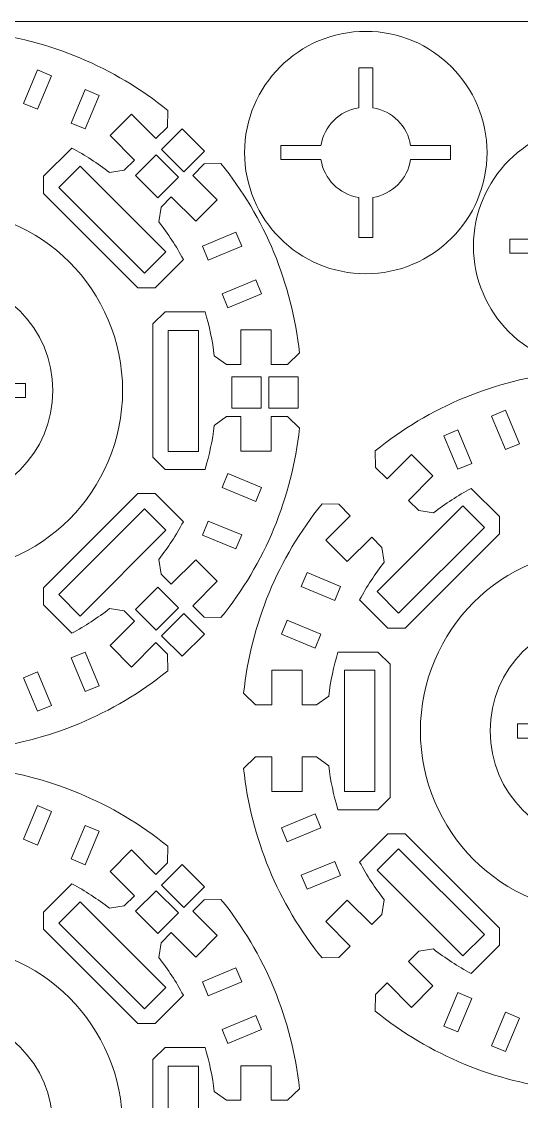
# Model space of a CAD drawing. Header units: centimetres. Extents: x -226 to -75, y 0 to 222.
# Drawn here: x -196.65 to -188.41, y 204.43 to 222.25 of the extents above; entities that cross this region are included whole.
import ezdxf

# ---------------------------------------------------------------- set-up
doc = ezdxf.new("R2010")
doc.units = ezdxf.units.CM
doc.header["$MEASUREMENT"] = 0
doc.layers.add('layer 1', color=7, linetype='Continuous')

msp = doc.modelspace()

# ---------------------------------------------------------------- linework, layer by layer
at = {"layer": 'layer 1', "color": 250, "lineweight": 20}
msp.add_lwpolyline([(-225.83724, 192.24642), (-175.83724, 192.24642), (-175.83724, 222.24642), (-225.83724, 222.24642), (-225.83724, 192.24642)], close=True, dxfattribs=at)
at = {"layer": 'layer 1', "color": 242, "lineweight": 9}
for points in [[(-197.33165, 222.07151), (-196.19994, 221.94592), (-195.1277, 221.49829), (-194.24259, 220.78122)], [(-196.39121, 221.44965), (-196.39121, 221.44965), (-196.62087, 220.89533), (-196.62087, 220.89533)], [(-196.16025, 221.35408), (-196.16025, 221.35408), (-196.39121, 221.44965), (-196.39121, 221.44965)], [(-196.38983, 220.7997), (-196.38983, 220.7997), (-196.16024, 221.35409), (-196.16024, 221.35409)], [(-195.60593, 221.12436), (-195.60593, 221.12436), (-195.83552, 220.57005), (-195.83552, 220.57005)], [(-195.3749, 221.02873), (-195.3749, 221.02873), (-195.60594, 221.12436), (-195.60594, 221.12436)], [(-195.60456, 220.47448), (-195.60456, 220.47448), (-195.3749, 221.02873), (-195.3749, 221.02873)], [(-196.62086, 220.89533), (-196.62086, 220.89533), (-196.38982, 220.7997), (-196.38982, 220.7997)], [(-194.2425, 220.78116), (-194.2425, 220.78116), (-194.24822, 220.50561), (-194.24822, 220.50561)], [(-194.84126, 220.71867), (-194.84126, 220.71867), (-195.19474, 220.36519), (-195.19474, 220.36519)], [(-194.43818, 220.31573), (-194.43818, 220.31573), (-194.84127, 220.71867), (-194.84127, 220.71867)], [(-195.83552, 220.57005), (-195.83552, 220.57005), (-195.60455, 220.47448), (-195.60455, 220.47448)], [(-194.24822, 220.50562), (-194.24822, 220.50562), (-194.43819, 220.31572), (-194.43819, 220.31572)], [(-194.79165, 219.96212), (-194.79165, 219.96212), (-195.19473, 220.36521), (-195.19473, 220.36521)], [(-195.82387, 220.16036), (-195.82387, 220.16036), (-196.29074, 219.69342), (-196.29074, 219.69342)], [(-195.20265, 219.75583), (-195.39943, 219.90802), (-195.6051, 220.04204), (-195.82386, 220.16036)], [(-194.79165, 219.96212), (-194.79165, 219.96212), (-194.95996, 219.79374), (-194.95996, 219.79374)], [(-193.83006, 219.70767), (-193.83006, 219.70767), (-193.64015, 219.89757), (-193.64015, 219.89757)], [(-193.64016, 219.89757), (-193.64016, 219.89757), (-193.3645, 219.90314), (-193.3645, 219.90314)], [(-193.36449, 219.90315), (-192.63999, 219.00878), (-192.19048, 217.92353), (-192.07029, 216.77875)], [(-196.29075, 219.69341), (-196.29075, 219.69341), (-196.29082, 219.41055), (-196.29082, 219.41055)], [(-194.95998, 219.79373), (-194.95998, 219.79373), (-195.20272, 219.75591), (-195.20272, 219.75591)], [(-193.42698, 219.30453), (-193.42698, 219.30453), (-193.83006, 219.70768), (-193.83006, 219.70768)], [(-196.29082, 219.41057), (-196.29082, 219.41057), (-194.73514, 217.85496), (-194.73514, 217.85496)], [(-194.35192, 219.18567), (-194.35192, 219.18567), (-194.18364, 219.35405), (-194.18364, 219.35405)], [(-193.78051, 218.95092), (-193.78051, 218.95092), (-194.18367, 219.35408), (-194.18367, 219.35408)], [(-194.38989, 218.943), (-194.38989, 218.943), (-194.35193, 219.18567), (-194.35193, 219.18567)], [(-193.42698, 219.30453), (-193.42698, 219.30453), (-193.7805, 218.95094), (-193.7805, 218.95094)], [(-193.98543, 218.32192), (-194.10368, 218.54067), (-194.23759, 218.74641), (-194.38989, 218.94305)], [(-193.11706, 218.77081), (-193.11706, 218.77081), (-193.67131, 218.54122), (-193.67131, 218.54122)], [(-193.02128, 218.53985), (-193.02128, 218.53985), (-193.11706, 218.77081), (-193.11706, 218.77081)], [(-193.67131, 218.54123), (-193.67131, 218.54123), (-193.57567, 218.3102), (-193.57567, 218.3102)], [(-193.57567, 218.3102), (-193.57567, 218.3102), (-193.02128, 218.53986), (-193.02128, 218.53986)], [(-194.45238, 217.8549), (-194.45238, 217.8549), (-193.98544, 218.32191), (-193.98544, 218.32191)], [(-192.79177, 217.98547), (-192.79177, 217.98547), (-193.34602, 217.75595), (-193.34602, 217.75595)], [(-192.696, 217.75458), (-192.696, 217.75458), (-192.79178, 217.98547), (-192.79178, 217.98547)], [(-194.73515, 217.85497), (-194.73515, 217.85497), (-194.45237, 217.8549), (-194.45237, 217.8549)], [(-193.34602, 217.75595), (-193.34602, 217.75595), (-193.25038, 217.52492), (-193.25038, 217.52492)], [(-193.25038, 217.52493), (-193.25038, 217.52493), (-192.69599, 217.75459), (-192.69599, 217.75459)], [(-194.28784, 217.45782), (-194.28784, 217.45782), (-194.4878, 217.25786), (-194.4878, 217.25786)], [(-193.62748, 217.45782), (-193.62748, 217.45782), (-194.28785, 217.45782), (-194.28785, 217.45782)], [(-193.47431, 216.73257), (-193.50575, 216.97937), (-193.55644, 217.21957), (-193.62749, 217.45783)], [(-194.4878, 217.25786), (-194.4878, 217.25786), (-194.4878, 215.05792), (-194.4878, 215.05792)], [(-193.03789, 216.5878), (-193.03789, 216.5878), (-193.03782, 217.15788), (-193.03782, 217.15788)], [(-192.53787, 217.15796), (-192.53787, 217.15796), (-193.03783, 217.15789), (-193.03783, 217.15789)], [(-192.5378, 216.58787), (-192.5378, 216.58787), (-192.53787, 217.15795), (-192.53787, 217.15795)], [(-193.27595, 216.5878), (-193.27595, 216.5878), (-193.47431, 216.73258), (-193.47431, 216.73258)], [(-192.07037, 216.77873), (-192.07037, 216.77873), (-192.26923, 216.58788), (-192.26923, 216.58788)], [(-193.03789, 216.5878), (-193.03789, 216.5878), (-193.27594, 216.5878), (-193.27594, 216.5878)], [(-192.26922, 216.58787), (-192.26922, 216.58787), (-192.53779, 216.58787), (-192.53779, 216.58787)], [(-190.81898, 215.16551), (-189.92462, 215.89001), (-188.83937, 216.33959), (-187.69457, 216.45964)], [(-188.67035, 215.834), (-188.67035, 215.834), (-188.90131, 215.73829), (-188.90131, 215.73829)], [(-188.44076, 215.27961), (-188.44076, 215.27961), (-188.67035, 215.834), (-188.67035, 215.834)], [(-193.47431, 215.58314), (-193.47431, 215.58314), (-193.27595, 215.72792), (-193.27595, 215.72792)], [(-193.27595, 215.72791), (-193.27595, 215.72791), (-193.03789, 215.72791), (-193.03789, 215.72791)], [(-193.03789, 215.15788), (-193.03789, 215.15788), (-193.03789, 215.7279), (-193.03789, 215.7279)], [(-192.53787, 215.72798), (-192.53787, 215.72798), (-192.2693, 215.72798), (-192.2693, 215.72798)], [(-192.5378, 215.15781), (-192.5378, 215.15781), (-192.53787, 215.72797), (-192.53787, 215.72797)], [(-192.26929, 215.72798), (-192.26929, 215.72798), (-192.07029, 215.53698), (-192.07029, 215.53698)], [(-188.90132, 215.73829), (-188.90132, 215.73829), (-188.67173, 215.18397), (-188.67173, 215.18397)], [(-193.62748, 214.85795), (-193.5565, 215.09622), (-193.50574, 215.33642), (-193.47431, 215.58323)], [(-192.0703, 215.53712), (-192.19039, 214.39225), (-192.63997, 213.30703), (-193.3645, 212.41263)], [(-189.45563, 215.50864), (-189.45563, 215.50864), (-189.6866, 215.413), (-189.6866, 215.413)], [(-189.6866, 215.41301), (-189.6866, 215.41301), (-189.45701, 214.85872), (-189.45701, 214.85872)], [(-189.22598, 214.95443), (-189.22598, 214.95443), (-189.45563, 215.50865), (-189.45563, 215.50865)], [(-188.67173, 215.18398), (-188.67173, 215.18398), (-188.44076, 215.27962), (-188.44076, 215.27962)], [(-194.4878, 215.05791), (-194.4878, 215.05791), (-194.28784, 214.85795), (-194.28784, 214.85795)], [(-192.5378, 215.15781), (-192.5378, 215.15781), (-193.0379, 215.15788), (-193.0379, 215.15788)], [(-190.81334, 214.88984), (-190.81334, 214.88984), (-190.81905, 215.16546), (-190.81905, 215.16546)], [(-190.22028, 215.10295), (-190.22028, 215.10295), (-190.62343, 214.6999), (-190.62343, 214.6999)], [(-190.22028, 215.10295), (-190.22028, 215.10295), (-189.86676, 214.74943), (-189.86676, 214.74943)], [(-190.62344, 214.69991), (-190.62344, 214.69991), (-190.81334, 214.88984), (-190.81334, 214.88984)], [(-189.45701, 214.85873), (-189.45701, 214.85873), (-189.22598, 214.95444), (-189.22598, 214.95444)], [(-194.28784, 214.85795), (-194.28784, 214.85795), (-193.62748, 214.85795), (-193.62748, 214.85795)], [(-193.25038, 214.79091), (-193.25038, 214.79091), (-193.34602, 214.55995), (-193.34602, 214.55995)], [(-192.696, 214.56119), (-192.696, 214.56119), (-193.25039, 214.79092), (-193.25039, 214.79092)], [(-189.86676, 214.74945), (-189.86676, 214.74945), (-190.26992, 214.34629), (-190.26992, 214.34629)], [(-193.34602, 214.55995), (-193.34602, 214.55995), (-192.79177, 214.33022), (-192.79177, 214.33022)], [(-192.79177, 214.33023), (-192.79177, 214.33023), (-192.69599, 214.56119), (-192.69599, 214.56119)], [(-189.23769, 214.5446), (-189.45659, 214.42628), (-189.66219, 214.29237), (-189.85889, 214.14018)], [(-188.77079, 214.07776), (-188.77079, 214.07776), (-189.23765, 214.54459), (-189.23765, 214.54459)], [(-194.73515, 214.4608), (-194.73515, 214.4608), (-196.29076, 212.90512), (-196.29076, 212.90512)], [(-194.45231, 214.4608), (-194.45231, 214.4608), (-194.73517, 214.4608), (-194.73517, 214.4608)], [(-193.98543, 213.99392), (-193.98543, 213.99392), (-194.4523, 214.46079), (-194.4523, 214.46079)], [(-190.1015, 214.17804), (-190.1015, 214.17804), (-190.26988, 214.34632), (-190.26988, 214.34632)], [(-192.99124, 211.16303), (-192.87109, 212.30783), (-192.42158, 213.39312), (-191.69704, 214.28752)], [(-191.69706, 214.28746), (-191.69706, 214.28746), (-191.4214, 214.28171), (-191.4214, 214.28171)], [(-191.42138, 214.28171), (-191.42138, 214.28171), (-191.23148, 214.09184), (-191.23148, 214.09184)], [(-189.85882, 214.14008), (-189.85882, 214.14008), (-190.1015, 214.17804), (-190.1015, 214.17804)], [(-194.38989, 213.3727), (-194.2377, 213.56948), (-194.10368, 213.77515), (-193.98543, 213.99391)], [(-193.57567, 214.00563), (-193.57567, 214.00563), (-193.67124, 213.7746), (-193.67124, 213.7746)], [(-193.02128, 213.77599), (-193.02128, 213.77599), (-193.57567, 214.00564), (-193.57567, 214.00564)], [(-191.23149, 214.09185), (-191.23149, 214.09185), (-191.63457, 213.68884), (-191.63457, 213.68884)], [(-188.77079, 213.79492), (-188.77079, 213.79492), (-188.77079, 214.07777), (-188.77079, 214.07777)], [(-193.67124, 213.77461), (-193.67124, 213.77461), (-193.11699, 213.54502), (-193.11699, 213.54502)], [(-193.11699, 213.54503), (-193.11699, 213.54503), (-193.02128, 213.77599), (-193.02128, 213.77599)], [(-191.63456, 213.68884), (-191.63456, 213.68884), (-191.28105, 213.33532), (-191.28105, 213.33532)], [(-190.87789, 213.73838), (-190.87789, 213.73838), (-191.28104, 213.3353), (-191.28104, 213.3353)], [(-190.87789, 213.73838), (-190.87789, 213.73838), (-190.70958, 213.57007), (-190.70958, 213.57007)], [(-190.3264, 212.23928), (-190.3264, 212.23928), (-188.77079, 213.79493), (-188.77079, 213.79493)], [(-190.70957, 213.57005), (-190.70957, 213.57005), (-190.67175, 213.32734), (-190.67175, 213.32734)], [(-194.35192, 213.13003), (-194.35192, 213.13003), (-194.38988, 213.3727), (-194.38988, 213.3727)], [(-194.18366, 212.9617), (-194.18366, 212.9617), (-193.78051, 213.36478), (-193.78051, 213.36478)], [(-193.42698, 213.01131), (-193.42698, 213.01131), (-193.7805, 213.36479), (-193.7805, 213.36479)], [(-190.67174, 213.32735), (-190.824, 213.13074), (-190.95788, 212.925), (-191.07627, 212.70621)], [(-194.18366, 212.9617), (-194.18366, 212.9617), (-194.35194, 213.13001), (-194.35194, 213.13001)], [(-191.94456, 213.15513), (-191.94456, 213.15513), (-192.04027, 212.92413), (-192.04027, 212.92413)], [(-191.39024, 212.92554), (-191.39024, 212.92554), (-191.94456, 213.15513), (-191.94456, 213.15513)], [(-193.83013, 212.60817), (-193.83013, 212.60817), (-193.42697, 213.01132), (-193.42697, 213.01132)], [(-192.04026, 212.92413), (-192.04026, 212.92413), (-191.48594, 212.69447), (-191.48594, 212.69447)], [(-191.48595, 212.69448), (-191.48595, 212.69448), (-191.39024, 212.92555), (-191.39024, 212.92555)], [(-196.29075, 212.90513), (-196.29075, 212.90513), (-196.29082, 212.62235), (-196.29082, 212.62235)], [(-196.29082, 212.62236), (-196.29082, 212.62236), (-195.82388, 212.15549), (-195.82388, 212.15549)], [(-195.82387, 212.15548), (-195.60504, 212.27373), (-195.39944, 212.40772), (-195.20273, 212.55987)], [(-195.20272, 212.55987), (-195.20272, 212.55987), (-194.96004, 212.52205), (-194.96004, 212.52205)], [(-193.64016, 212.4182), (-193.64016, 212.4182), (-193.83013, 212.60817), (-193.83013, 212.60817)], [(-191.07626, 212.7062), (-191.07626, 212.7062), (-190.60926, 212.23926), (-190.60926, 212.23926)], [(-194.96005, 212.52204), (-194.96005, 212.52204), (-194.79174, 212.35366), (-194.79174, 212.35366)], [(-193.36455, 212.41262), (-193.36455, 212.41262), (-193.64018, 212.4182), (-193.64018, 212.4182)], [(-195.1948, 211.95064), (-195.1948, 211.95064), (-194.79171, 212.35365), (-194.79171, 212.35365)], [(-192.26984, 212.36985), (-192.26984, 212.36985), (-192.36548, 212.13882), (-192.36548, 212.13882)], [(-191.71559, 212.14013), (-191.71559, 212.14013), (-192.26984, 212.36986), (-192.26984, 212.36986)], [(-190.60925, 212.23925), (-190.60925, 212.23925), (-190.32639, 212.23928), (-190.32639, 212.23928)], [(-192.36548, 212.13882), (-192.36548, 212.13882), (-191.81116, 211.90924), (-191.81116, 211.90924)], [(-191.81116, 211.90924), (-191.81116, 211.90924), (-191.71559, 212.14013), (-191.71559, 212.14013)], [(-194.84126, 211.59703), (-194.84126, 211.59703), (-195.19478, 211.95062), (-195.19478, 211.95062)], [(-194.84126, 211.59703), (-194.84126, 211.59703), (-194.43811, 212.00018), (-194.43811, 212.00018)], [(-194.43812, 212.00018), (-194.43812, 212.00018), (-194.24829, 211.81021), (-194.24829, 211.81021)], [(-195.60449, 211.84136), (-195.60449, 211.84136), (-195.83552, 211.74579), (-195.83552, 211.74579)], [(-195.83552, 211.74579), (-195.83552, 211.74579), (-195.60593, 211.19133), (-195.60593, 211.19133)], [(-195.3749, 211.28704), (-195.3749, 211.28704), (-195.60449, 211.84136), (-195.60449, 211.84136)], [(-194.24829, 211.81021), (-194.24829, 211.81021), (-194.24265, 211.53459), (-194.24265, 211.53459)], [(-191.43406, 211.8422), (-191.50518, 211.60387), (-191.55588, 211.36369), (-191.58731, 211.117)], [(-190.77365, 211.84213), (-190.77365, 211.84213), (-191.43407, 211.8422), (-191.43407, 211.8422)], [(-190.57376, 211.64225), (-190.57376, 211.64225), (-190.77364, 211.84213), (-190.77364, 211.84213)], [(-194.24257, 211.5346), (-195.13693, 210.81003), (-196.22226, 210.36053), (-197.36698, 210.2404)], [(-196.38983, 211.51614), (-196.38983, 211.51614), (-196.62094, 211.42043), (-196.62094, 211.42043)], [(-196.16025, 210.96175), (-196.16025, 210.96175), (-196.38984, 211.51614), (-196.38984, 211.51614)], [(-192.52368, 211.5422), (-192.52368, 211.5422), (-192.52375, 210.97215), (-192.52375, 210.97215)], [(-192.52368, 211.5422), (-192.52368, 211.5422), (-192.02372, 211.5422), (-192.02372, 211.5422)], [(-192.02365, 211.54224), (-192.02365, 211.54224), (-192.02365, 210.97218), (-192.02365, 210.97218)], [(-190.57376, 209.44221), (-190.57376, 209.44221), (-190.57376, 211.64224), (-190.57376, 211.64224)], [(-196.62093, 211.42044), (-196.62093, 211.42044), (-196.3912, 210.86612), (-196.3912, 210.86612)], [(-195.60593, 211.19133), (-195.60593, 211.19133), (-195.3749, 211.28704), (-195.3749, 211.28704)], [(-192.79226, 210.97217), (-192.79226, 210.97217), (-192.99126, 211.16303), (-192.99126, 211.16303)], [(-196.39121, 210.86612), (-196.39121, 210.86612), (-196.16024, 210.96176), (-196.16024, 210.96176)], [(-192.52374, 210.97214), (-192.52374, 210.97214), (-192.79224, 210.97218), (-192.79224, 210.97218)], [(-191.78574, 210.97217), (-191.78574, 210.97217), (-192.02365, 210.97217), (-192.02365, 210.97217)], [(-191.5873, 211.11701), (-191.5873, 211.11701), (-191.78574, 210.97219), (-191.78574, 210.97219)], [(-192.99117, 209.92132), (-192.99117, 209.92132), (-192.79224, 210.11214), (-192.79224, 210.11214)], [(-192.79226, 210.11214), (-192.79226, 210.11214), (-192.52369, 210.11228), (-192.52369, 210.11228)], [(-192.52368, 210.11228), (-192.52368, 210.11228), (-192.52368, 209.54219), (-192.52368, 209.54219)], [(-192.02365, 210.11218), (-192.02365, 210.11218), (-191.78567, 210.11228), (-191.78567, 210.11228)], [(-192.02365, 210.11218), (-192.02365, 210.11218), (-192.02365, 209.54219), (-192.02365, 209.54219)], [(-191.78567, 210.11228), (-191.78567, 210.11228), (-191.5873, 209.9675), (-191.5873, 209.9675)], [(-197.367, 209.93546), (-196.22227, 209.81534), (-195.13691, 209.36583), (-194.24259, 208.64129)], [(-191.69706, 206.7969), (-192.42156, 207.69133), (-192.87114, 208.77668), (-192.99119, 209.92131)], [(-191.5873, 209.96752), (-191.55587, 209.72075), (-191.50517, 209.48054), (-191.43405, 209.24224)], [(-192.52368, 209.54219), (-192.52368, 209.54219), (-192.02379, 209.54219), (-192.02379, 209.54219)], [(-190.77365, 209.24225), (-190.77365, 209.24225), (-190.57376, 209.44221), (-190.57376, 209.44221)], [(-196.39121, 209.30973), (-196.39121, 209.30973), (-196.62087, 208.75541), (-196.62087, 208.75541)], [(-196.16025, 209.21416), (-196.16025, 209.21416), (-196.39121, 209.30973), (-196.39121, 209.30973)], [(-196.38983, 208.65978), (-196.38983, 208.65978), (-196.16024, 209.21417), (-196.16024, 209.21417)], [(-191.81116, 209.17521), (-191.81116, 209.17521), (-192.36555, 208.94566), (-192.36555, 208.94566)], [(-191.71559, 208.94426), (-191.71559, 208.94426), (-191.81116, 209.17522), (-191.81116, 209.17522)], [(-191.43406, 209.24225), (-191.43406, 209.24225), (-190.77364, 209.24225), (-190.77364, 209.24225)], [(-195.60593, 208.98444), (-195.60593, 208.98444), (-195.83552, 208.43012), (-195.83552, 208.43012)], [(-195.3749, 208.88881), (-195.3749, 208.88881), (-195.60594, 208.98444), (-195.60594, 208.98444)], [(-195.60456, 208.33456), (-195.60456, 208.33456), (-195.3749, 208.88881), (-195.3749, 208.88881)], [(-192.36555, 208.94567), (-192.36555, 208.94567), (-192.26984, 208.71453), (-192.26984, 208.71453)], [(-192.26984, 208.71454), (-192.26984, 208.71454), (-191.71559, 208.94427), (-191.71559, 208.94427)], [(-190.60925, 208.8451), (-190.60925, 208.8451), (-191.07625, 208.37824), (-191.07625, 208.37824)], [(-190.3264, 208.8451), (-190.3264, 208.8451), (-190.60925, 208.8451), (-190.60925, 208.8451)], [(-188.77075, 207.28951), (-188.77075, 207.28951), (-190.32643, 208.84512), (-190.32643, 208.84512)], [(-196.62086, 208.75541), (-196.62086, 208.75541), (-196.38982, 208.65977), (-196.38982, 208.65977)], [(-194.2425, 208.64124), (-194.2425, 208.64124), (-194.24822, 208.36569), (-194.24822, 208.36569)], [(-194.84126, 208.57875), (-194.84126, 208.57875), (-195.19474, 208.22526), (-195.19474, 208.22526)], [(-194.43818, 208.17581), (-194.43818, 208.17581), (-194.84127, 208.57875), (-194.84127, 208.57875)], [(-195.83552, 208.43013), (-195.83552, 208.43013), (-195.60455, 208.33456), (-195.60455, 208.33456)], [(-194.24822, 208.3657), (-194.24822, 208.3657), (-194.43819, 208.1758), (-194.43819, 208.1758)], [(-191.48595, 208.38987), (-191.48595, 208.38987), (-192.04027, 208.16035), (-192.04027, 208.16035)], [(-191.39024, 208.15894), (-191.39024, 208.15894), (-191.48595, 208.38987), (-191.48595, 208.38987)], [(-191.07626, 208.37823), (-190.95791, 208.1594), (-190.82396, 207.9538), (-190.67166, 207.75706)], [(-194.79165, 207.8222), (-194.79165, 207.8222), (-195.19473, 208.22529), (-195.19473, 208.22529)], [(-192.04026, 208.16036), (-192.04026, 208.16036), (-191.94455, 207.92933), (-191.94455, 207.92933)], [(-191.94456, 207.92933), (-191.94456, 207.92933), (-191.39024, 208.15895), (-191.39024, 208.15895)], [(-195.82387, 208.02044), (-195.82387, 208.02044), (-196.29074, 207.5535), (-196.29074, 207.5535)], [(-195.20265, 207.61591), (-195.39943, 207.7681), (-195.6051, 207.90212), (-195.82386, 208.02044)], [(-194.79165, 207.8222), (-194.79165, 207.8222), (-194.95996, 207.65382), (-194.95996, 207.65382)], [(-193.83006, 207.56777), (-193.83006, 207.56777), (-193.64015, 207.75763), (-193.64015, 207.75763)], [(-193.64016, 207.75764), (-193.64016, 207.75764), (-193.3645, 207.76322), (-193.3645, 207.76322)], [(-193.36449, 207.76322), (-192.63999, 206.86898), (-192.19048, 205.78369), (-192.07029, 204.63889)], [(-191.6345, 207.39561), (-191.6345, 207.39561), (-191.28101, 207.74913), (-191.28101, 207.74913)], [(-191.28103, 207.74915), (-191.28103, 207.74915), (-190.87796, 207.34607), (-190.87796, 207.34607)], [(-190.67167, 207.75704), (-190.67167, 207.75704), (-190.70963, 207.51444), (-190.70963, 207.51444)], [(-194.95998, 207.65381), (-194.95998, 207.65381), (-195.20272, 207.61599), (-195.20272, 207.61599)], [(-196.29075, 207.5535), (-196.29075, 207.5535), (-196.29082, 207.27072), (-196.29082, 207.27072)], [(-193.42698, 207.1647), (-193.42698, 207.1647), (-193.83006, 207.56777), (-193.83006, 207.56777)], [(-191.6345, 207.39561), (-191.6345, 207.39561), (-191.23148, 206.99251), (-191.23148, 206.99251)], [(-190.70964, 207.51444), (-190.70964, 207.51444), (-190.87795, 207.34609), (-190.87795, 207.34609)], [(-196.29082, 207.27071), (-196.29082, 207.27071), (-194.73514, 205.71515), (-194.73514, 205.71515)], [(-194.35192, 207.04585), (-194.35192, 207.04585), (-194.18364, 207.21423), (-194.18364, 207.21423)], [(-193.78051, 206.8111), (-193.78051, 206.8111), (-194.18367, 207.21425), (-194.18367, 207.21425)], [(-188.77079, 207.00664), (-188.77079, 207.00664), (-188.77072, 207.28952), (-188.77072, 207.28952)], [(-194.38989, 206.80317), (-194.38989, 206.80317), (-194.35193, 207.04585), (-194.35193, 207.04585)], [(-193.42698, 207.1647), (-193.42698, 207.1647), (-193.7805, 206.81111), (-193.7805, 206.81111)], [(-191.23149, 206.99252), (-191.23149, 206.99252), (-191.42139, 206.80255), (-191.42139, 206.80255)], [(-190.26985, 206.73806), (-190.26985, 206.73806), (-190.10157, 206.90634), (-190.10157, 206.90634)], [(-190.10157, 206.90632), (-190.10157, 206.90632), (-189.85882, 206.94421), (-189.85882, 206.94421)], [(-189.85897, 206.94421), (-189.66219, 206.79203), (-189.45659, 206.65808), (-189.23769, 206.53975)], [(-189.23769, 206.53976), (-189.23769, 206.53976), (-188.77082, 207.00663), (-188.77082, 207.00663)], [(-193.98543, 206.18209), (-194.10368, 206.40085), (-194.23759, 206.60659), (-194.38989, 206.80323)], [(-191.42138, 206.80255), (-191.42138, 206.80255), (-191.69704, 206.79698), (-191.69704, 206.79698)], [(-190.26985, 206.73806), (-190.26985, 206.73806), (-189.86676, 206.33491), (-189.86676, 206.33491)], [(-193.11706, 206.63099), (-193.11706, 206.63099), (-193.67131, 206.4014), (-193.67131, 206.4014)], [(-193.02128, 206.40003), (-193.02128, 206.40003), (-193.11706, 206.63099), (-193.11706, 206.63099)], [(-193.67131, 206.40141), (-193.67131, 206.40141), (-193.57567, 206.17037), (-193.57567, 206.17037)], [(-193.57567, 206.17038), (-193.57567, 206.17038), (-193.02128, 206.40004), (-193.02128, 206.40004)], [(-190.81334, 206.19449), (-190.81334, 206.19449), (-190.62343, 206.38446), (-190.62343, 206.38446)], [(-190.62344, 206.38445), (-190.62344, 206.38445), (-190.22028, 205.98137), (-190.22028, 205.98137)], [(-190.22028, 205.98138), (-190.22028, 205.98138), (-189.8668, 206.3349), (-189.8668, 206.3349)], [(-194.45238, 205.71507), (-194.45238, 205.71507), (-193.98544, 206.18208), (-193.98544, 206.18208)], [(-190.81898, 205.91889), (-190.81898, 205.91889), (-190.81334, 206.19451), (-190.81334, 206.19451)], [(-189.45701, 206.2257), (-189.45701, 206.2257), (-189.68667, 205.67124), (-189.68667, 205.67124)], [(-189.22612, 206.12993), (-189.22612, 206.12993), (-189.45701, 206.22571), (-189.45701, 206.22571)], [(-189.45563, 205.57569), (-189.45563, 205.57569), (-189.22612, 206.12994), (-189.22612, 206.12994)], [(-192.79177, 205.84564), (-192.79177, 205.84564), (-193.34602, 205.61613), (-193.34602, 205.61613)], [(-192.696, 205.61475), (-192.696, 205.61475), (-192.79178, 205.84565), (-192.79178, 205.84565)], [(-187.69457, 204.6247), (-188.8393, 204.74479), (-189.92465, 205.19437), (-190.81898, 205.9189)], [(-188.67166, 205.90042), (-188.67166, 205.90042), (-188.90131, 205.34603), (-188.90131, 205.34603)], [(-188.44083, 205.80478), (-188.44083, 205.80478), (-188.67166, 205.90042), (-188.67166, 205.90042)], [(-188.67035, 205.2504), (-188.67035, 205.2504), (-188.44083, 205.80479), (-188.44083, 205.80479)], [(-194.73515, 205.71514), (-194.73515, 205.71514), (-194.45237, 205.71507), (-194.45237, 205.71507)], [(-193.34602, 205.61613), (-193.34602, 205.61613), (-193.25038, 205.3851), (-193.25038, 205.3851)], [(-193.25038, 205.3851), (-193.25038, 205.3851), (-192.69599, 205.61476), (-192.69599, 205.61476)], [(-189.68663, 205.67125), (-189.68663, 205.67125), (-189.4556, 205.57569), (-189.4556, 205.57569)], [(-194.28784, 205.31799), (-194.28784, 205.31799), (-194.4878, 205.11804), (-194.4878, 205.11804)], [(-193.62748, 205.31799), (-193.62748, 205.31799), (-194.28785, 205.31799), (-194.28785, 205.31799)], [(-193.47431, 204.59273), (-193.50575, 204.83953), (-193.55644, 205.07974), (-193.62749, 205.31801)], [(-188.90132, 205.34604), (-188.90132, 205.34604), (-188.67035, 205.2504), (-188.67035, 205.2504)], [(-194.4878, 205.11804), (-194.4878, 205.11804), (-194.4878, 202.91808), (-194.4878, 202.91808)], [(-193.03789, 204.44797), (-193.03789, 204.44797), (-193.03782, 205.01806), (-193.03782, 205.01806)], [(-192.53787, 205.01813), (-192.53787, 205.01813), (-193.03783, 205.01806), (-193.03783, 205.01806)], [(-192.5378, 204.44804), (-192.5378, 204.44804), (-192.53787, 205.01812), (-192.53787, 205.01812)], [(-193.27595, 204.44797), (-193.27595, 204.44797), (-193.47431, 204.59275), (-193.47431, 204.59275)], [(-192.07037, 204.6389), (-192.07037, 204.6389), (-192.26923, 204.44804), (-192.26923, 204.44804)], [(-193.03789, 204.44797), (-193.03789, 204.44797), (-193.27594, 204.44797), (-193.27594, 204.44797)], [(-192.26922, 204.44804), (-192.26922, 204.44804), (-192.53779, 204.44804), (-192.53779, 204.44804)]]:
    msp.add_open_spline(points, degree=3, dxfattribs=at)
for points, knots in [([(-188.97481, 220.0853), (-188.97481, 221.18984), (-189.87033, 222.08533), (-190.97481, 222.08533), (-190.97481, 222.08533), (-192.07939, 222.08533), (-192.97485, 221.18984), (-192.97485, 220.08522), (-192.97485, 220.08522), (-192.97485, 218.98068), (-192.07939, 218.08522), (-190.97481, 218.08519), (-190.97481, 218.08519), (-189.87026, 218.08519), (-188.97481, 218.98071), (-188.97481, 220.0853)], [0, 0, 0, 0, 0.2, 0.2, 0.2, 0.2, 0.4, 0.4, 0.4, 0.4, 0.6, 0.6, 0.6, 0.6, 1, 1, 1, 1]), ([(-190.85811, 218.68521), (-190.85811, 218.68521), (-190.85811, 219.34522), (-190.85811, 219.34522), (-190.85811, 219.34522), (-190.53758, 219.39546), (-190.28499, 219.64804), (-190.23475, 219.96858), (-190.23475, 219.96858), (-190.23475, 219.96858), (-189.57495, 219.96858), (-189.57495, 219.96858), (-189.57495, 219.96858), (-189.57495, 219.96858), (-189.57488, 220.20187), (-189.57488, 220.20187), (-189.57488, 220.20187), (-189.57488, 220.20187), (-190.23475, 220.20187), (-190.23475, 220.20187), (-190.23475, 220.20187), (-190.28499, 220.52248), (-190.53758, 220.77506), (-190.85804, 220.82516), (-190.85804, 220.82516), (-190.85804, 220.82516), (-190.85797, 221.48524), (-190.85797, 221.48524), (-190.85797, 221.48524), (-190.85797, 221.48524), (-191.09133, 221.48524), (-191.09133, 221.48524), (-191.09133, 221.48524), (-191.09133, 221.48524), (-191.0914, 220.82516), (-191.0914, 220.82516), (-191.0914, 220.82516), (-191.41201, 220.77513), (-191.66446, 220.5224), (-191.71476, 220.20187), (-191.71476, 220.20187), (-191.71476, 220.20187), (-192.37477, 220.20187), (-192.37477, 220.20187), (-192.37477, 220.20187), (-192.37477, 220.20187), (-192.3747, 219.96858), (-192.3747, 219.96858), (-192.3747, 219.96858), (-192.3747, 219.96858), (-191.71469, 219.96858), (-191.71469, 219.96858), (-191.71469, 219.96858), (-191.66446, 219.64804), (-191.41187, 219.39546), (-191.09147, 219.34529), (-191.09147, 219.34529), (-191.09147, 219.34529), (-191.09147, 218.68521), (-191.09147, 218.68521), (-191.09147, 218.68521), (-191.09147, 218.68521), (-190.85811, 218.68521), (-190.85811, 218.68521)], [0, 0, 0, 0, 0.05882353, 0.05882353, 0.05882353, 0.05882353, 0.11764706, 0.11764706, 0.11764706, 0.11764706, 0.17647059, 0.17647059, 0.17647059, 0.17647059, 0.23529412, 0.23529412, 0.23529412, 0.23529412, 0.29411765, 0.29411765, 0.29411765, 0.29411765, 0.35294118, 0.35294118, 0.35294118, 0.35294118, 0.41176471, 0.41176471, 0.41176471, 0.41176471, 0.47058824, 0.47058824, 0.47058824, 0.47058824, 0.52941176, 0.52941176, 0.52941176, 0.52941176, 0.58823529, 0.58823529, 0.58823529, 0.58823529, 0.64705882, 0.64705882, 0.64705882, 0.64705882, 0.70588235, 0.70588235, 0.70588235, 0.70588235, 0.76470588, 0.76470588, 0.76470588, 0.76470588, 0.82352941, 0.82352941, 0.82352941, 0.82352941, 0.88235294, 0.88235294, 0.88235294, 0.88235294, 1, 1, 1, 1]), ([(-193.97565, 219.76982), (-193.97565, 219.76982), (-193.6361, 220.10937), (-193.6361, 220.10937), (-193.6361, 220.10937), (-193.6361, 220.10937), (-194.00376, 220.47711), (-194.00376, 220.47711), (-194.00376, 220.47711), (-194.00376, 220.47711), (-194.34331, 220.13756), (-194.34331, 220.13756), (-194.34331, 220.13756), (-194.34331, 220.13756), (-193.97565, 219.76982), (-193.97565, 219.76982)], [0, 0, 0, 0, 0.2, 0.2, 0.2, 0.2, 0.4, 0.4, 0.4, 0.4, 0.6, 0.6, 0.6, 0.6, 1, 1, 1, 1]), ([(-185.1981, 218.54127), (-185.1981, 219.64581), (-186.09363, 220.5413), (-187.1981, 220.5413), (-187.1981, 220.5413), (-188.30269, 220.5413), (-189.19807, 219.64581), (-189.19807, 218.5412), (-189.19807, 218.5412), (-189.19814, 217.43665), (-188.30269, 216.5412), (-187.1981, 216.54117), (-187.1981, 216.54117), (-186.09356, 216.54117), (-185.1981, 217.43668), (-185.1981, 218.54127)], [0, 0, 0, 0, 0.2, 0.2, 0.2, 0.2, 0.4, 0.4, 0.4, 0.4, 0.6, 0.6, 0.6, 0.6, 1, 1, 1, 1]), ([(-194.40683, 219.33863), (-194.40683, 219.33863), (-194.06728, 219.67818), (-194.06728, 219.67818), (-194.06728, 219.67818), (-194.06728, 219.67818), (-194.43495, 220.04585), (-194.43495, 220.04585), (-194.43495, 220.04585), (-194.43495, 220.04585), (-194.77457, 219.70637), (-194.77457, 219.70637), (-194.77457, 219.70637), (-194.77457, 219.70637), (-194.40683, 219.33863), (-194.40683, 219.33863)], [0, 0, 0, 0, 0.2, 0.2, 0.2, 0.2, 0.4, 0.4, 0.4, 0.4, 0.6, 0.6, 0.6, 0.6, 1, 1, 1, 1]), ([(-187.0814, 217.14118), (-187.0814, 217.14118), (-187.0814, 217.80119), (-187.0814, 217.80119), (-187.0814, 217.80119), (-186.76087, 217.85143), (-186.50828, 218.10402), (-186.45805, 218.42455), (-186.45805, 218.42455), (-186.45805, 218.42455), (-185.79825, 218.42455), (-185.79825, 218.42455), (-185.79825, 218.42455), (-185.79825, 218.42455), (-185.79818, 218.65784), (-185.79818, 218.65784), (-185.79818, 218.65784), (-185.79818, 218.65784), (-186.45805, 218.65784), (-186.45805, 218.65784), (-186.45805, 218.65784), (-186.50828, 218.97845), (-186.76087, 219.23103), (-187.08133, 219.28113), (-187.08133, 219.28113), (-187.08133, 219.28113), (-187.08126, 219.94121), (-187.08126, 219.94121), (-187.08126, 219.94121), (-187.08126, 219.94121), (-187.31463, 219.94121), (-187.31463, 219.94121), (-187.31463, 219.94121), (-187.31463, 219.94121), (-187.3147, 219.28113), (-187.3147, 219.28113), (-187.3147, 219.28113), (-187.6353, 219.23111), (-187.88775, 218.97838), (-187.93806, 218.65784), (-187.93806, 218.65784), (-187.93806, 218.65784), (-188.59807, 218.65784), (-188.59807, 218.65784), (-188.59807, 218.65784), (-188.59807, 218.65784), (-188.598, 218.42455), (-188.598, 218.42455), (-188.598, 218.42455), (-188.598, 218.42455), (-187.93798, 218.42455), (-187.93798, 218.42455), (-187.93798, 218.42455), (-187.88775, 218.10402), (-187.63516, 217.85143), (-187.31477, 217.80126), (-187.31477, 217.80126), (-187.31477, 217.80126), (-187.31477, 217.14118), (-187.31477, 217.14118), (-187.31477, 217.14118), (-187.31477, 217.14118), (-187.0814, 217.14118), (-187.0814, 217.14118)], [0, 0, 0, 0, 0.05882353, 0.05882353, 0.05882353, 0.05882353, 0.11764706, 0.11764706, 0.11764706, 0.11764706, 0.17647059, 0.17647059, 0.17647059, 0.17647059, 0.23529412, 0.23529412, 0.23529412, 0.23529412, 0.29411765, 0.29411765, 0.29411765, 0.29411765, 0.35294118, 0.35294118, 0.35294118, 0.35294118, 0.41176471, 0.41176471, 0.41176471, 0.41176471, 0.47058824, 0.47058824, 0.47058824, 0.47058824, 0.52941176, 0.52941176, 0.52941176, 0.52941176, 0.58823529, 0.58823529, 0.58823529, 0.58823529, 0.64705882, 0.64705882, 0.64705882, 0.64705882, 0.70588235, 0.70588235, 0.70588235, 0.70588235, 0.76470588, 0.76470588, 0.76470588, 0.76470588, 0.82352941, 0.82352941, 0.82352941, 0.82352941, 0.88235294, 0.88235294, 0.88235294, 0.88235294, 1, 1, 1, 1]), ([(-195.68869, 219.86277), (-195.68869, 219.86277), (-196.0422, 219.50925), (-196.0422, 219.50925), (-196.0422, 219.50925), (-196.0422, 219.50925), (-194.62802, 218.09503), (-194.62802, 218.09503), (-194.62802, 218.09503), (-194.62802, 218.09503), (-194.27447, 218.44855), (-194.27447, 218.44855), (-194.27447, 218.44855), (-194.27447, 218.44855), (-195.68869, 219.86277), (-195.68869, 219.86277)], [0, 0, 0, 0, 0.2, 0.2, 0.2, 0.2, 0.4, 0.4, 0.4, 0.4, 0.6, 0.6, 0.6, 0.6, 1, 1, 1, 1]), ([(-200.98773, 216.15792), (-200.98773, 214.50096), (-199.6447, 213.15794), (-197.98788, 213.15794), (-197.98788, 213.15794), (-196.33092, 213.15787), (-194.98782, 214.50103), (-194.98789, 216.15785), (-194.98789, 216.15785), (-194.98782, 217.81473), (-196.33099, 219.15783), (-197.98795, 219.1579), (-197.98795, 219.1579), (-199.6447, 219.15783), (-200.98773, 217.8148), (-200.98773, 216.15792)], [0, 0, 0, 0, 0.2, 0.2, 0.2, 0.2, 0.4, 0.4, 0.4, 0.4, 0.6, 0.6, 0.6, 0.6, 1, 1, 1, 1]), ([(-197.9878, 218.00786), (-196.96612, 218.00786), (-196.13787, 217.17965), (-196.13787, 216.15798), (-196.13787, 216.15798), (-196.13787, 215.13619), (-196.96612, 214.3079), (-197.9878, 214.3079), (-197.9878, 214.3079), (-199.00955, 214.3079), (-199.8378, 215.13626), (-199.8378, 216.15794), (-199.8378, 216.15794), (-199.8378, 217.17958), (-199.00955, 218.00793), (-197.9878, 218.00786)], [0, 0, 0, 0, 0.2, 0.2, 0.2, 0.2, 0.4, 0.4, 0.4, 0.4, 0.6, 0.6, 0.6, 0.6, 1, 1, 1, 1]), ([(-199.38782, 216.27457), (-199.38782, 216.27457), (-198.72788, 216.2745), (-198.72788, 216.2745), (-198.72788, 216.2745), (-198.67765, 216.59511), (-198.42499, 216.84763), (-198.10445, 216.89786), (-198.10445, 216.89786), (-198.10445, 216.89786), (-198.10452, 217.55793), (-198.10452, 217.55793), (-198.10452, 217.55793), (-198.10452, 217.55793), (-197.87116, 217.55793), (-197.87116, 217.55793), (-197.87116, 217.55793), (-197.87116, 217.55793), (-197.87116, 216.89786), (-197.87116, 216.89786), (-197.87116, 216.89786), (-197.55063, 216.84777), (-197.29804, 216.59511), (-197.2478, 216.27464), (-197.2478, 216.27464), (-197.2478, 216.27464), (-196.58786, 216.27457), (-196.58786, 216.27457), (-196.58786, 216.27457), (-196.58786, 216.27457), (-196.58786, 216.04121), (-196.58786, 216.04121), (-196.58786, 216.04121), (-196.58786, 216.04121), (-197.2478, 216.04121), (-197.2478, 216.04121), (-197.2478, 216.04121), (-197.29804, 215.72075), (-197.55063, 215.46816), (-197.87116, 215.41792), (-197.87116, 215.41792), (-197.87116, 215.41792), (-197.87116, 214.75798), (-197.87116, 214.75798), (-197.87116, 214.75798), (-197.87116, 214.75798), (-198.10445, 214.75784), (-198.10445, 214.75784), (-198.10445, 214.75784), (-198.10445, 214.75784), (-198.10452, 215.41792), (-198.10452, 215.41792), (-198.10452, 215.41792), (-198.42506, 215.46816), (-198.67765, 215.72068), (-198.72788, 216.04121), (-198.72788, 216.04121), (-198.72788, 216.04121), (-199.38782, 216.04121), (-199.38782, 216.04121), (-199.38782, 216.04121), (-199.38782, 216.04121), (-199.38782, 216.27457), (-199.38782, 216.27457)], [0, 0, 0, 0, 0.05882353, 0.05882353, 0.05882353, 0.05882353, 0.11764706, 0.11764706, 0.11764706, 0.11764706, 0.17647059, 0.17647059, 0.17647059, 0.17647059, 0.23529412, 0.23529412, 0.23529412, 0.23529412, 0.29411765, 0.29411765, 0.29411765, 0.29411765, 0.35294118, 0.35294118, 0.35294118, 0.35294118, 0.41176471, 0.41176471, 0.41176471, 0.41176471, 0.47058824, 0.47058824, 0.47058824, 0.47058824, 0.52941176, 0.52941176, 0.52941176, 0.52941176, 0.58823529, 0.58823529, 0.58823529, 0.58823529, 0.64705882, 0.64705882, 0.64705882, 0.64705882, 0.70588235, 0.70588235, 0.70588235, 0.70588235, 0.76470588, 0.76470588, 0.76470588, 0.76470588, 0.82352941, 0.82352941, 0.82352941, 0.82352941, 0.88235294, 0.88235294, 0.88235294, 0.88235294, 1, 1, 1, 1]), ([(-194.23679, 215.15044), (-194.23679, 215.15044), (-193.73676, 215.15044), (-193.73676, 215.15044), (-193.73676, 215.15044), (-193.73676, 215.15044), (-193.73676, 217.15043), (-193.73676, 217.15043), (-193.73676, 217.15043), (-193.73676, 217.15043), (-194.23679, 217.15043), (-194.23679, 217.15043), (-194.23679, 217.15043), (-194.23679, 217.15043), (-194.23679, 215.15044), (-194.23679, 215.15044)], [0, 0, 0, 0, 0.2, 0.2, 0.2, 0.2, 0.4, 0.4, 0.4, 0.4, 0.6, 0.6, 0.6, 0.6, 1, 1, 1, 1]), ([(-193.18355, 215.86536), (-193.18355, 215.86536), (-192.70331, 215.86536), (-192.70331, 215.86536), (-192.70331, 215.86536), (-192.70331, 215.86536), (-192.70339, 216.38529), (-192.70339, 216.38529), (-192.70339, 216.38529), (-192.70339, 216.38529), (-193.18355, 216.38536), (-193.18355, 216.38536), (-193.18355, 216.38536), (-193.18355, 216.38536), (-193.18355, 215.86536), (-193.18355, 215.86536)], [0, 0, 0, 0, 0.2, 0.2, 0.2, 0.2, 0.4, 0.4, 0.4, 0.4, 0.6, 0.6, 0.6, 0.6, 1, 1, 1, 1]), ([(-192.5737, 215.86536), (-192.5737, 215.86536), (-192.09353, 215.86536), (-192.09353, 215.86536), (-192.09353, 215.86536), (-192.09353, 215.86536), (-192.09353, 216.38536), (-192.09353, 216.38536), (-192.09353, 216.38536), (-192.09353, 216.38536), (-192.5737, 216.38529), (-192.5737, 216.38529), (-192.5737, 216.38529), (-192.5737, 216.38529), (-192.5737, 215.86536), (-192.5737, 215.86536)], [0, 0, 0, 0, 0.2, 0.2, 0.2, 0.2, 0.4, 0.4, 0.4, 0.4, 0.6, 0.6, 0.6, 0.6, 1, 1, 1, 1]), ([(-196.04222, 212.79165), (-196.04222, 212.79165), (-195.6887, 212.43813), (-195.6887, 212.43813), (-195.6887, 212.43813), (-195.6887, 212.43813), (-194.27449, 213.85231), (-194.27449, 213.85231), (-194.27449, 213.85231), (-194.27449, 213.85231), (-194.62801, 214.20594), (-194.62801, 214.20594), (-194.62801, 214.20594), (-194.62801, 214.20594), (-196.04222, 212.79165), (-196.04222, 212.79165)], [0, 0, 0, 0, 0.2, 0.2, 0.2, 0.2, 0.4, 0.4, 0.4, 0.4, 0.6, 0.6, 0.6, 0.6, 1, 1, 1, 1]), ([(-190.78605, 212.84031), (-190.78605, 212.84031), (-190.43253, 212.48676), (-190.43253, 212.48676), (-190.43253, 212.48676), (-190.43253, 212.48676), (-189.01831, 213.90097), (-189.01831, 213.90097), (-189.01831, 213.90097), (-189.01831, 213.90097), (-189.37183, 214.25446), (-189.37183, 214.25446), (-189.37183, 214.25446), (-189.37183, 214.25446), (-190.78605, 212.84031), (-190.78605, 212.84031)], [0, 0, 0, 0, 0.2, 0.2, 0.2, 0.2, 0.4, 0.4, 0.4, 0.4, 0.6, 0.6, 0.6, 0.6, 1, 1, 1, 1]), ([(-190.07367, 210.54223), (-190.07367, 208.8853), (-188.73057, 207.54224), (-187.07375, 207.54224), (-187.07375, 207.54224), (-185.41679, 207.5422), (-184.07369, 208.88537), (-184.07376, 210.54216), (-184.07376, 210.54216), (-184.07369, 212.19908), (-185.41686, 213.54218), (-187.07382, 213.54221), (-187.07382, 213.54221), (-188.73057, 213.54218), (-190.07367, 212.19912), (-190.07367, 210.54223)], [0, 0, 0, 0, 0.2, 0.2, 0.2, 0.2, 0.4, 0.4, 0.4, 0.4, 0.6, 0.6, 0.6, 0.6, 1, 1, 1, 1]), ([(-194.77456, 212.54436), (-194.77456, 212.54436), (-194.43495, 212.20482), (-194.43495, 212.20482), (-194.43495, 212.20482), (-194.43495, 212.20482), (-194.06728, 212.57248), (-194.06728, 212.57248), (-194.06728, 212.57248), (-194.06728, 212.57248), (-194.40683, 212.91203), (-194.40683, 212.91203), (-194.40683, 212.91203), (-194.40683, 212.91203), (-194.77456, 212.54436), (-194.77456, 212.54436)], [0, 0, 0, 0, 0.2, 0.2, 0.2, 0.2, 0.4, 0.4, 0.4, 0.4, 0.6, 0.6, 0.6, 0.6, 1, 1, 1, 1]), ([(-194.34331, 212.11311), (-194.34331, 212.11311), (-194.00376, 211.77363), (-194.00376, 211.77363), (-194.00376, 211.77363), (-194.00376, 211.77363), (-193.63609, 212.14129), (-193.63609, 212.14129), (-193.63609, 212.14129), (-193.63609, 212.14129), (-193.97564, 212.48084), (-193.97564, 212.48084), (-193.97564, 212.48084), (-193.97564, 212.48084), (-194.34331, 212.11311), (-194.34331, 212.11311)], [0, 0, 0, 0, 0.2, 0.2, 0.2, 0.2, 0.4, 0.4, 0.4, 0.4, 0.6, 0.6, 0.6, 0.6, 1, 1, 1, 1]), ([(-187.07368, 212.39221), (-186.052, 212.39221), (-185.22375, 211.56396), (-185.22375, 210.54231), (-185.22375, 210.54231), (-185.22375, 209.52049), (-186.052, 208.69224), (-187.07368, 208.69221), (-187.07368, 208.69221), (-188.09543, 208.69224), (-188.92368, 209.52056), (-188.92368, 210.54228), (-188.92368, 210.54228), (-188.92368, 211.56392), (-188.09543, 212.39225), (-187.07368, 212.39221)], [0, 0, 0, 0, 0.2, 0.2, 0.2, 0.2, 0.4, 0.4, 0.4, 0.4, 0.6, 0.6, 0.6, 0.6, 1, 1, 1, 1]), ([(-188.47371, 210.65892), (-188.47371, 210.65892), (-187.81377, 210.65884), (-187.81377, 210.65884), (-187.81377, 210.65884), (-187.76354, 210.97941), (-187.51088, 211.23197), (-187.19034, 211.2822), (-187.19034, 211.2822), (-187.19034, 211.2822), (-187.19041, 211.94225), (-187.19041, 211.94225), (-187.19041, 211.94225), (-187.19041, 211.94225), (-186.95705, 211.94225), (-186.95705, 211.94225), (-186.95705, 211.94225), (-186.95705, 211.94225), (-186.95705, 211.28217), (-186.95705, 211.28217), (-186.95705, 211.28217), (-186.63652, 211.23207), (-186.38393, 210.97941), (-186.33369, 210.65895), (-186.33369, 210.65895), (-186.33369, 210.65895), (-185.67375, 210.65892), (-185.67375, 210.65892), (-185.67375, 210.65892), (-185.67375, 210.65892), (-185.67375, 210.42555), (-185.67375, 210.42555), (-185.67375, 210.42555), (-185.67375, 210.42555), (-186.33369, 210.42555), (-186.33369, 210.42555), (-186.33369, 210.42555), (-186.38393, 210.10505), (-186.63652, 209.85247), (-186.95705, 209.80223), (-186.95705, 209.80223), (-186.95705, 209.80223), (-186.95705, 209.14229), (-186.95705, 209.14229), (-186.95705, 209.14229), (-186.95705, 209.14229), (-187.19034, 209.14218), (-187.19034, 209.14218), (-187.19034, 209.14218), (-187.19034, 209.14218), (-187.19041, 209.80223), (-187.19041, 209.80223), (-187.19041, 209.80223), (-187.51095, 209.85247), (-187.76354, 210.10502), (-187.81377, 210.42555), (-187.81377, 210.42555), (-187.81377, 210.42555), (-188.47371, 210.42555), (-188.47371, 210.42555), (-188.47371, 210.42555), (-188.47371, 210.42555), (-188.47371, 210.65892), (-188.47371, 210.65892)], [0, 0, 0, 0, 0.05882353, 0.05882353, 0.05882353, 0.05882353, 0.11764706, 0.11764706, 0.11764706, 0.11764706, 0.17647059, 0.17647059, 0.17647059, 0.17647059, 0.23529412, 0.23529412, 0.23529412, 0.23529412, 0.29411765, 0.29411765, 0.29411765, 0.29411765, 0.35294118, 0.35294118, 0.35294118, 0.35294118, 0.41176471, 0.41176471, 0.41176471, 0.41176471, 0.47058824, 0.47058824, 0.47058824, 0.47058824, 0.52941176, 0.52941176, 0.52941176, 0.52941176, 0.58823529, 0.58823529, 0.58823529, 0.58823529, 0.64705882, 0.64705882, 0.64705882, 0.64705882, 0.70588235, 0.70588235, 0.70588235, 0.70588235, 0.76470588, 0.76470588, 0.76470588, 0.76470588, 0.82352941, 0.82352941, 0.82352941, 0.82352941, 0.88235294, 0.88235294, 0.88235294, 0.88235294, 1, 1, 1, 1]), ([(-191.32376, 209.54219), (-191.32376, 209.54219), (-190.82374, 209.54219), (-190.82374, 209.54219), (-190.82374, 209.54219), (-190.82374, 209.54219), (-190.82374, 211.54219), (-190.82374, 211.54219), (-190.82374, 211.54219), (-190.82374, 211.54219), (-191.32376, 211.54219), (-191.32376, 211.54219), (-191.32376, 211.54219), (-191.32376, 211.54219), (-191.32376, 209.54219), (-191.32376, 209.54219)], [0, 0, 0, 0, 0.2, 0.2, 0.2, 0.2, 0.4, 0.4, 0.4, 0.4, 0.6, 0.6, 0.6, 0.6, 1, 1, 1, 1]), ([(-190.43251, 208.59765), (-190.43251, 208.59765), (-190.78603, 208.24413), (-190.78603, 208.24413), (-190.78603, 208.24413), (-190.78603, 208.24413), (-189.37185, 206.82985), (-189.37185, 206.82985), (-189.37185, 206.82985), (-189.37185, 206.82985), (-189.01823, 207.18344), (-189.01823, 207.18344), (-189.01823, 207.18344), (-189.01823, 207.18344), (-190.43251, 208.59765), (-190.43251, 208.59765)], [0, 0, 0, 0, 0.2, 0.2, 0.2, 0.2, 0.4, 0.4, 0.4, 0.4, 0.6, 0.6, 0.6, 0.6, 1, 1, 1, 1]), ([(-193.97565, 207.6299), (-193.97565, 207.6299), (-193.6361, 207.96945), (-193.6361, 207.96945), (-193.6361, 207.96945), (-193.6361, 207.96945), (-194.00376, 208.33718), (-194.00376, 208.33718), (-194.00376, 208.33718), (-194.00376, 208.33718), (-194.34331, 207.99763), (-194.34331, 207.99763), (-194.34331, 207.99763), (-194.34331, 207.99763), (-193.97565, 207.6299), (-193.97565, 207.6299)], [0, 0, 0, 0, 0.2, 0.2, 0.2, 0.2, 0.4, 0.4, 0.4, 0.4, 0.6, 0.6, 0.6, 0.6, 1, 1, 1, 1]), ([(-194.40683, 207.19881), (-194.40683, 207.19881), (-194.06728, 207.53827), (-194.06728, 207.53827), (-194.06728, 207.53827), (-194.06728, 207.53827), (-194.43495, 207.9059), (-194.43495, 207.9059), (-194.43495, 207.9059), (-194.43495, 207.9059), (-194.77457, 207.56646), (-194.77457, 207.56646), (-194.77457, 207.56646), (-194.77457, 207.56646), (-194.40683, 207.19881), (-194.40683, 207.19881)], [0, 0, 0, 0, 0.2, 0.2, 0.2, 0.2, 0.4, 0.4, 0.4, 0.4, 0.6, 0.6, 0.6, 0.6, 1, 1, 1, 1]), ([(-195.68869, 207.72285), (-195.68869, 207.72285), (-196.0422, 207.36936), (-196.0422, 207.36936), (-196.0422, 207.36936), (-196.0422, 207.36936), (-194.62802, 205.95519), (-194.62802, 205.95519), (-194.62802, 205.95519), (-194.62802, 205.95519), (-194.27447, 206.30875), (-194.27447, 206.30875), (-194.27447, 206.30875), (-194.27447, 206.30875), (-195.68869, 207.72285), (-195.68869, 207.72285)], [0, 0, 0, 0, 0.2, 0.2, 0.2, 0.2, 0.4, 0.4, 0.4, 0.4, 0.6, 0.6, 0.6, 0.6, 1, 1, 1, 1]), ([(-200.98773, 204.01809), (-200.98773, 202.36113), (-199.6447, 201.0181), (-197.98788, 201.0181), (-197.98788, 201.0181), (-196.33092, 201.01803), (-194.98782, 202.3612), (-194.98789, 204.01802), (-194.98789, 204.01802), (-194.98782, 205.67491), (-196.33099, 207.018), (-197.98795, 207.01808), (-197.98795, 207.01808), (-199.6447, 207.018), (-200.98773, 205.67498), (-200.98773, 204.01809)], [0, 0, 0, 0, 0.2, 0.2, 0.2, 0.2, 0.4, 0.4, 0.4, 0.4, 0.6, 0.6, 0.6, 0.6, 1, 1, 1, 1]), ([(-197.9878, 205.86804), (-196.96612, 205.86804), (-196.13787, 205.03982), (-196.13787, 204.01814), (-196.13787, 204.01814), (-196.13787, 202.99636), (-196.96612, 202.16807), (-197.9878, 202.16807), (-197.9878, 202.16807), (-199.00955, 202.16807), (-199.8378, 202.99643), (-199.8378, 204.01811), (-199.8378, 204.01811), (-199.8378, 205.03975), (-199.00955, 205.86811), (-197.9878, 205.86804)], [0, 0, 0, 0, 0.2, 0.2, 0.2, 0.2, 0.4, 0.4, 0.4, 0.4, 0.6, 0.6, 0.6, 0.6, 1, 1, 1, 1]), ([(-199.38782, 204.13474), (-199.38782, 204.13474), (-198.72788, 204.13467), (-198.72788, 204.13467), (-198.72788, 204.13467), (-198.67765, 204.45527), (-198.42499, 204.70779), (-198.10445, 204.75803), (-198.10445, 204.75803), (-198.10445, 204.75803), (-198.10452, 205.41811), (-198.10452, 205.41811), (-198.10452, 205.41811), (-198.10452, 205.41811), (-197.87116, 205.41811), (-197.87116, 205.41811), (-197.87116, 205.41811), (-197.87116, 205.41811), (-197.87116, 204.75803), (-197.87116, 204.75803), (-197.87116, 204.75803), (-197.55063, 204.70793), (-197.29804, 204.45527), (-197.2478, 204.13481), (-197.2478, 204.13481), (-197.2478, 204.13481), (-196.58786, 204.13474), (-196.58786, 204.13474), (-196.58786, 204.13474), (-196.58786, 204.13474), (-196.58786, 203.90138), (-196.58786, 203.90138), (-196.58786, 203.90138), (-196.58786, 203.90138), (-197.2478, 203.90138), (-197.2478, 203.90138), (-197.2478, 203.90138), (-197.29804, 203.58092), (-197.55063, 203.32833), (-197.87116, 203.27809), (-197.87116, 203.27809), (-197.87116, 203.27809), (-197.87116, 202.61815), (-197.87116, 202.61815), (-197.87116, 202.61815), (-197.87116, 202.61815), (-198.10445, 202.61801), (-198.10445, 202.61801), (-198.10445, 202.61801), (-198.10445, 202.61801), (-198.10452, 203.27809), (-198.10452, 203.27809), (-198.10452, 203.27809), (-198.42506, 203.32833), (-198.67765, 203.58084), (-198.72788, 203.90138), (-198.72788, 203.90138), (-198.72788, 203.90138), (-199.38782, 203.90138), (-199.38782, 203.90138), (-199.38782, 203.90138), (-199.38782, 203.90138), (-199.38782, 204.13474), (-199.38782, 204.13474)], [0, 0, 0, 0, 0.05882353, 0.05882353, 0.05882353, 0.05882353, 0.11764706, 0.11764706, 0.11764706, 0.11764706, 0.17647059, 0.17647059, 0.17647059, 0.17647059, 0.23529412, 0.23529412, 0.23529412, 0.23529412, 0.29411765, 0.29411765, 0.29411765, 0.29411765, 0.35294118, 0.35294118, 0.35294118, 0.35294118, 0.41176471, 0.41176471, 0.41176471, 0.41176471, 0.47058824, 0.47058824, 0.47058824, 0.47058824, 0.52941176, 0.52941176, 0.52941176, 0.52941176, 0.58823529, 0.58823529, 0.58823529, 0.58823529, 0.64705882, 0.64705882, 0.64705882, 0.64705882, 0.70588235, 0.70588235, 0.70588235, 0.70588235, 0.76470588, 0.76470588, 0.76470588, 0.76470588, 0.82352941, 0.82352941, 0.82352941, 0.82352941, 0.88235294, 0.88235294, 0.88235294, 0.88235294, 1, 1, 1, 1]), ([(-194.23679, 203.01059), (-194.23679, 203.01059), (-193.73676, 203.01059), (-193.73676, 203.01059), (-193.73676, 203.01059), (-193.73676, 203.01059), (-193.73676, 205.01059), (-193.73676, 205.01059), (-193.73676, 205.01059), (-193.73676, 205.01059), (-194.23679, 205.01059), (-194.23679, 205.01059), (-194.23679, 205.01059), (-194.23679, 205.01059), (-194.23679, 203.01059), (-194.23679, 203.01059)], [0, 0, 0, 0, 0.2, 0.2, 0.2, 0.2, 0.4, 0.4, 0.4, 0.4, 0.6, 0.6, 0.6, 0.6, 1, 1, 1, 1])]:
    msp.add_open_spline(points, degree=3, knots=knots, dxfattribs=at)

doc.saveas('drawing.dxf')
